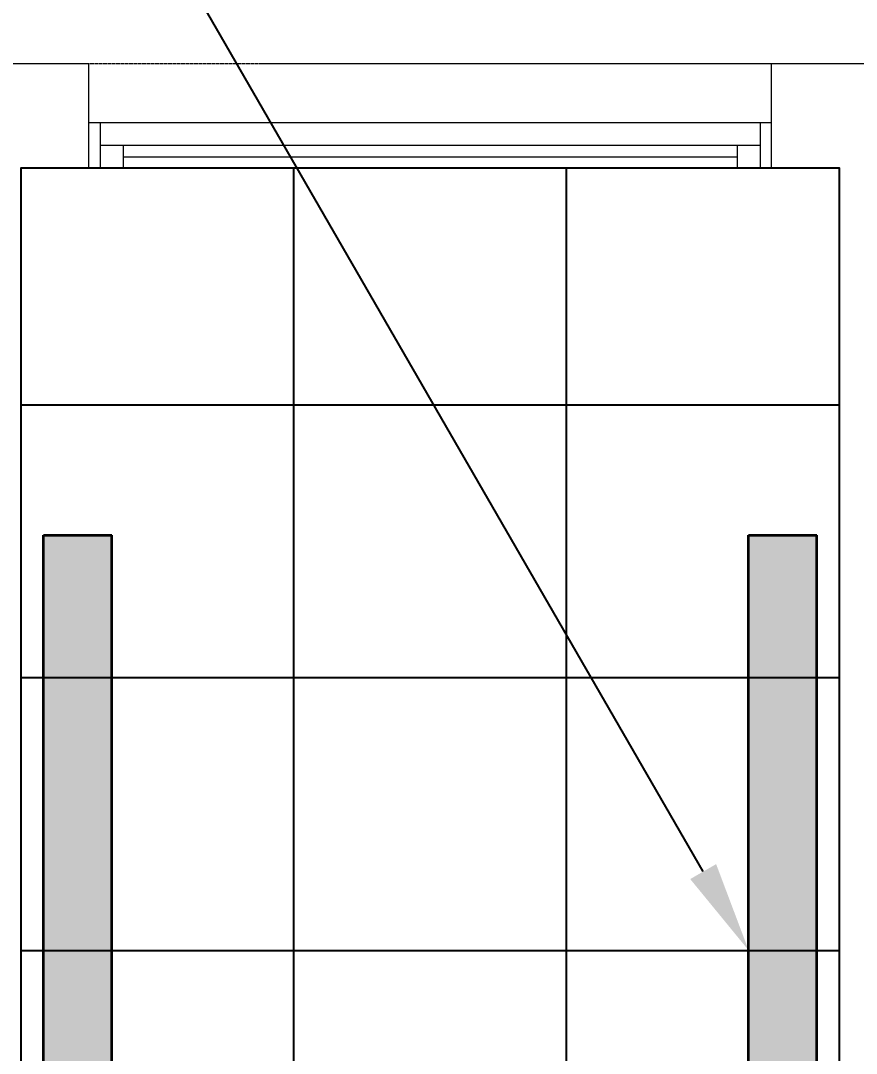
# Model space of a CAD drawing. Extents: x -509638 to 57327, y -29287 to 19916.
# Drawn here: x 23316 to 25152, y 6664 to 8935 of the extents above; entities that cross this region are included whole.
import ezdxf
from ezdxf import colors
from ezdxf.entities.mleader import LeaderData, LeaderLine
from ezdxf.math import Vec2, Vec3

# ---------------------------------------------------------------- set-up
doc = ezdxf.new("R2010")
doc.units = 0
doc.header["$LTSCALE"] = 0.25
doc.linetypes.add('01-First Floor$0$HIDDEN', pattern=[9.525, 6.35, -3.175])
doc.linetypes.add('DASHDOT', pattern=[25.4, 12.7, -6.35, 0, -6.35])
for name, color, linetype, lineweight in [('01-First Floor$0$Aluminum', 251, 'Continuous', 5), ('01-First Floor$0$Proj', 251, 'Continuous', 5), ('01-First Floor$0$Walls', 251, 'Continuous', 5), ('E-CABL-TRAY', 10, 'Continuous', 35), ('E-LITE-CLNG-CNDT', 6, 'DASHDOT', 35), ('E-POWR-TEXT', 6, 'Continuous', 25), ('T-CABL-TRAY', 60, 'Continuous', 35)]:
    doc.layers.add(name, color=color, linetype=linetype, lineweight=lineweight)
doc.layers.add('01-First Floor$0$FALSE CEILING', color=251, linetype='Continuous')
doc.styles.add('DC_Elc_Romans', font='elc_romans.shx', dxfattribs={"width": 0.7})

# ---------------------------------------------------------------- blocks, each defined once
blk = doc.blocks.new('01-First Floor')
at = {"layer": '01-First Floor$0$Aluminum'}
for p, q in [((24965.6, 8710), (23465.6, 8710)), ((23490.6, 8710), (23490.6, 8610)), ((24940.6, 8710), (24940.6, 8610)), ((24940.6, 8660), (23490.6, 8660)), ((23540.6, 8660), (23540.6, 8610)), ((24890.6, 8660), (24890.6, 8610)), ((23540.6, 8635), (24890.6, 8635)), ((24965.6, 8610), (23465.6, 8610))]:
    blk.add_line(p, q, dxfattribs=at)
at = {"layer": '01-First Floor$0$FALSE CEILING', "linetype": 'Continuous'}
for p, q in [((23915.6, -910), (23915.6, 8610)), ((24515.6, -910), (24515.6, 8610)), ((23315.6, 8090), (25115.6, 8090)), ((23315.6, 7490), (25115.6, 7490)), ((23315.6, 6890), (25115.6, 6890))]:
    blk.add_line(p, q, dxfattribs=at)
at = {"layer": '01-First Floor$0$FALSE CEILING'}
blk.add_lwpolyline([(23315.6, -910), (25115.6, -910), (25115.6, 8610), (23315.6, 8610)], close=True, dxfattribs=at)
at = {"layer": '01-First Floor$0$Proj', "linetype": '01-First Floor$0$HIDDEN'}
blk.add_line((23465.6, 8840), (24965.6, 8840), dxfattribs=at)
at = {"layer": '01-First Floor$0$Walls'}
for p, q in [((21886.9, 8840, 0), (23465.6, 8840)), ((23465.6, 8610), (23465.6, 8840)), ((24965.6, 8840), (25486, 8840)), ((24965.6, 8610), (24965.6, 8840)), ((23315.6, 8610), (23465.6, 8610)), ((24965.6, 8610), (25115.6, 8610)), ((25115.6, 6150), (25115.6, 8610))]:
    blk.add_line(p, q, dxfattribs=at)
blk = doc.blocks.new('*U37')
at = {"lineweight": 0}
h = blk.add_hatch(dxfattribs=at)
h.set_pattern_fill('HEX', color=253, scale=8, angle=180, style=0)
h.set_pattern_definition([(180, (-15414.8, -2e-10), (6e-13, -43.99409), [25.4, -50.8]), (300, (-15414.8, -2e-10), (38.1, 21.99705), [25.4, -50.8]), (240, (-15440.2, -2e-10), (38.1, -21.99705), [25.4, -50.8])])
h.paths.add_polyline_path([(-8713.2, 150), (-8713.2, 0), (0, 0), (0, 150)])
at = {"color": 0}
for p, q in [((0, 150), (-8713.2, 150)), ((-8713.2, 0), (-8713.2, 150)), ((0, 0), (-8713.2, 0))]:
    blk.add_line(p, q, dxfattribs=at)
blk = doc.blocks.new('*U56')
at = {"lineweight": 0}
h = blk.add_hatch(dxfattribs=at)
h.set_pattern_fill('HEX', color=253, scale=8, angle=180, style=0)
h.set_pattern_definition([(180, (-16814.8, -2e-10), (6e-13, -43.99409), [25.4, -50.8]), (300, (-16814.8, -2e-10), (38.1, 21.99705), [25.4, -50.8]), (240, (-16840.2, -2e-10), (38.1, -21.99705), [25.4, -50.8])])
h.paths.add_polyline_path([(-10113.2, 150), (-10113.2, 0), (0, 0), (0, 150)])
at = {"color": 0}
for p, q in [((0, 150), (-10113.2, 150)), ((-10113.2, 0), (-10113.2, 150)), ((0, 0), (-10113.2, 0))]:
    blk.add_line(p, q, dxfattribs=at)

msp = doc.modelspace()

# ---------------------------------------------------------------- block references
at = {"layer": 'E-CABL-TRAY', "rotation": 270}
msp.add_blockref('*U37', (23365.6, -910), dxfattribs=at)
at = {"layer": 'E-LITE-CLNG-CNDT'}
msp.add_blockref('01-First Floor', (0, 0), dxfattribs=at)
at = {"layer": 'T-CABL-TRAY', "linetype": 'Continuous', "rotation": 270}
msp.add_blockref('*U56', (24915.6, -2310), dxfattribs=at)

# ---------------------------------------------------------------- leaders
at = {"layer": 'E-POWR-TEXT'}
ml = msp.add_multileader_mtext('Standard', dxfattribs=at)
ml.set_content('CABLE TRAY FOR\\PLOW CURRENT DATA\\PCABLES ', color=256, style='DC_Elc_Romans')
ml.set_leader_properties(color=45)
ml.build(insert=Vec2(0, 0))
ml.multileader.update_dxf_attribs({"dogleg_length": 2, "arrow_head_size": 200, "scale": 100})
ctx = ml.context
ctx.base_point, ctx.scale, ctx.char_height, ctx.arrow_head_size, ctx.landing_gap_size, ctx.plane_origin = Vec3(18126.9, 14096.1, 0), 100, 200, 200, 200, Vec3(23718, 13910, 0)
ctx.text_align_type = 2
notes = []
notes.append((ctx, [(1, (1, 1, 0), (20758.2, 14096.1, 0), (-1, 0), 84.7, [(2, [(24915.6, 6890, 0)], 0, [])])]))
ctx.mtext.insert, ctx.mtext.width, ctx.mtext.alignment, ctx.mtext.flow_direction = Vec3(20473.5, 14196.1, 0), 5291.736, 3, 5
ml = msp.add_multileader_mtext('Standard', dxfattribs=at)
ml.set_content('CABLE TRAY  FOR POWER \\PFEEDER AND HOME RUN', color=256, style='DC_Elc_Romans')
ml.set_leader_properties(color=45)
ml.build(insert=Vec2(0, 0))
ml.multileader.update_dxf_attribs({"dogleg_length": 2, "arrow_head_size": 200, "scale": 100})
ctx = ml.context
ctx.base_point, ctx.scale, ctx.char_height, ctx.arrow_head_size, ctx.landing_gap_size, ctx.plane_origin = Vec3(16549.3, 11855.7), 100, 200, 200, 200, Vec3(22780.5, 11669.5)
ctx.text_align_type = 2
notes.append((ctx, [(1, (1, 1, 0), (19820.7, 11855.7), (-1, 0), 84.7, [(2, [(23365.6, 3890)], 0, [])])]))
ctx.mtext.insert, ctx.mtext.width, ctx.mtext.alignment, ctx.mtext.flow_direction = Vec3(19536, 11955.7), 5291.736, 3, 5
for ctx, leaders in notes:
    for number, flags, end, landing, length, lines in leaders:
        leader = LeaderData()
        leader.index, (leader.has_last_leader_line, leader.has_dogleg_vector, leader.attachment_direction) = number, flags
        leader.last_leader_point, leader.dogleg_vector, leader.dogleg_length = Vec3(end), Vec3(landing), length
        for number, points, colour, breaks in lines:
            line = LeaderLine()
            line.index, line.vertices, line.color, line.breaks = number, Vec3.list(points), colors.encode_raw_color(colour), breaks
            leader.lines.append(line)
        ctx.leaders.append(leader)

doc.saveas('drawing.dxf')
